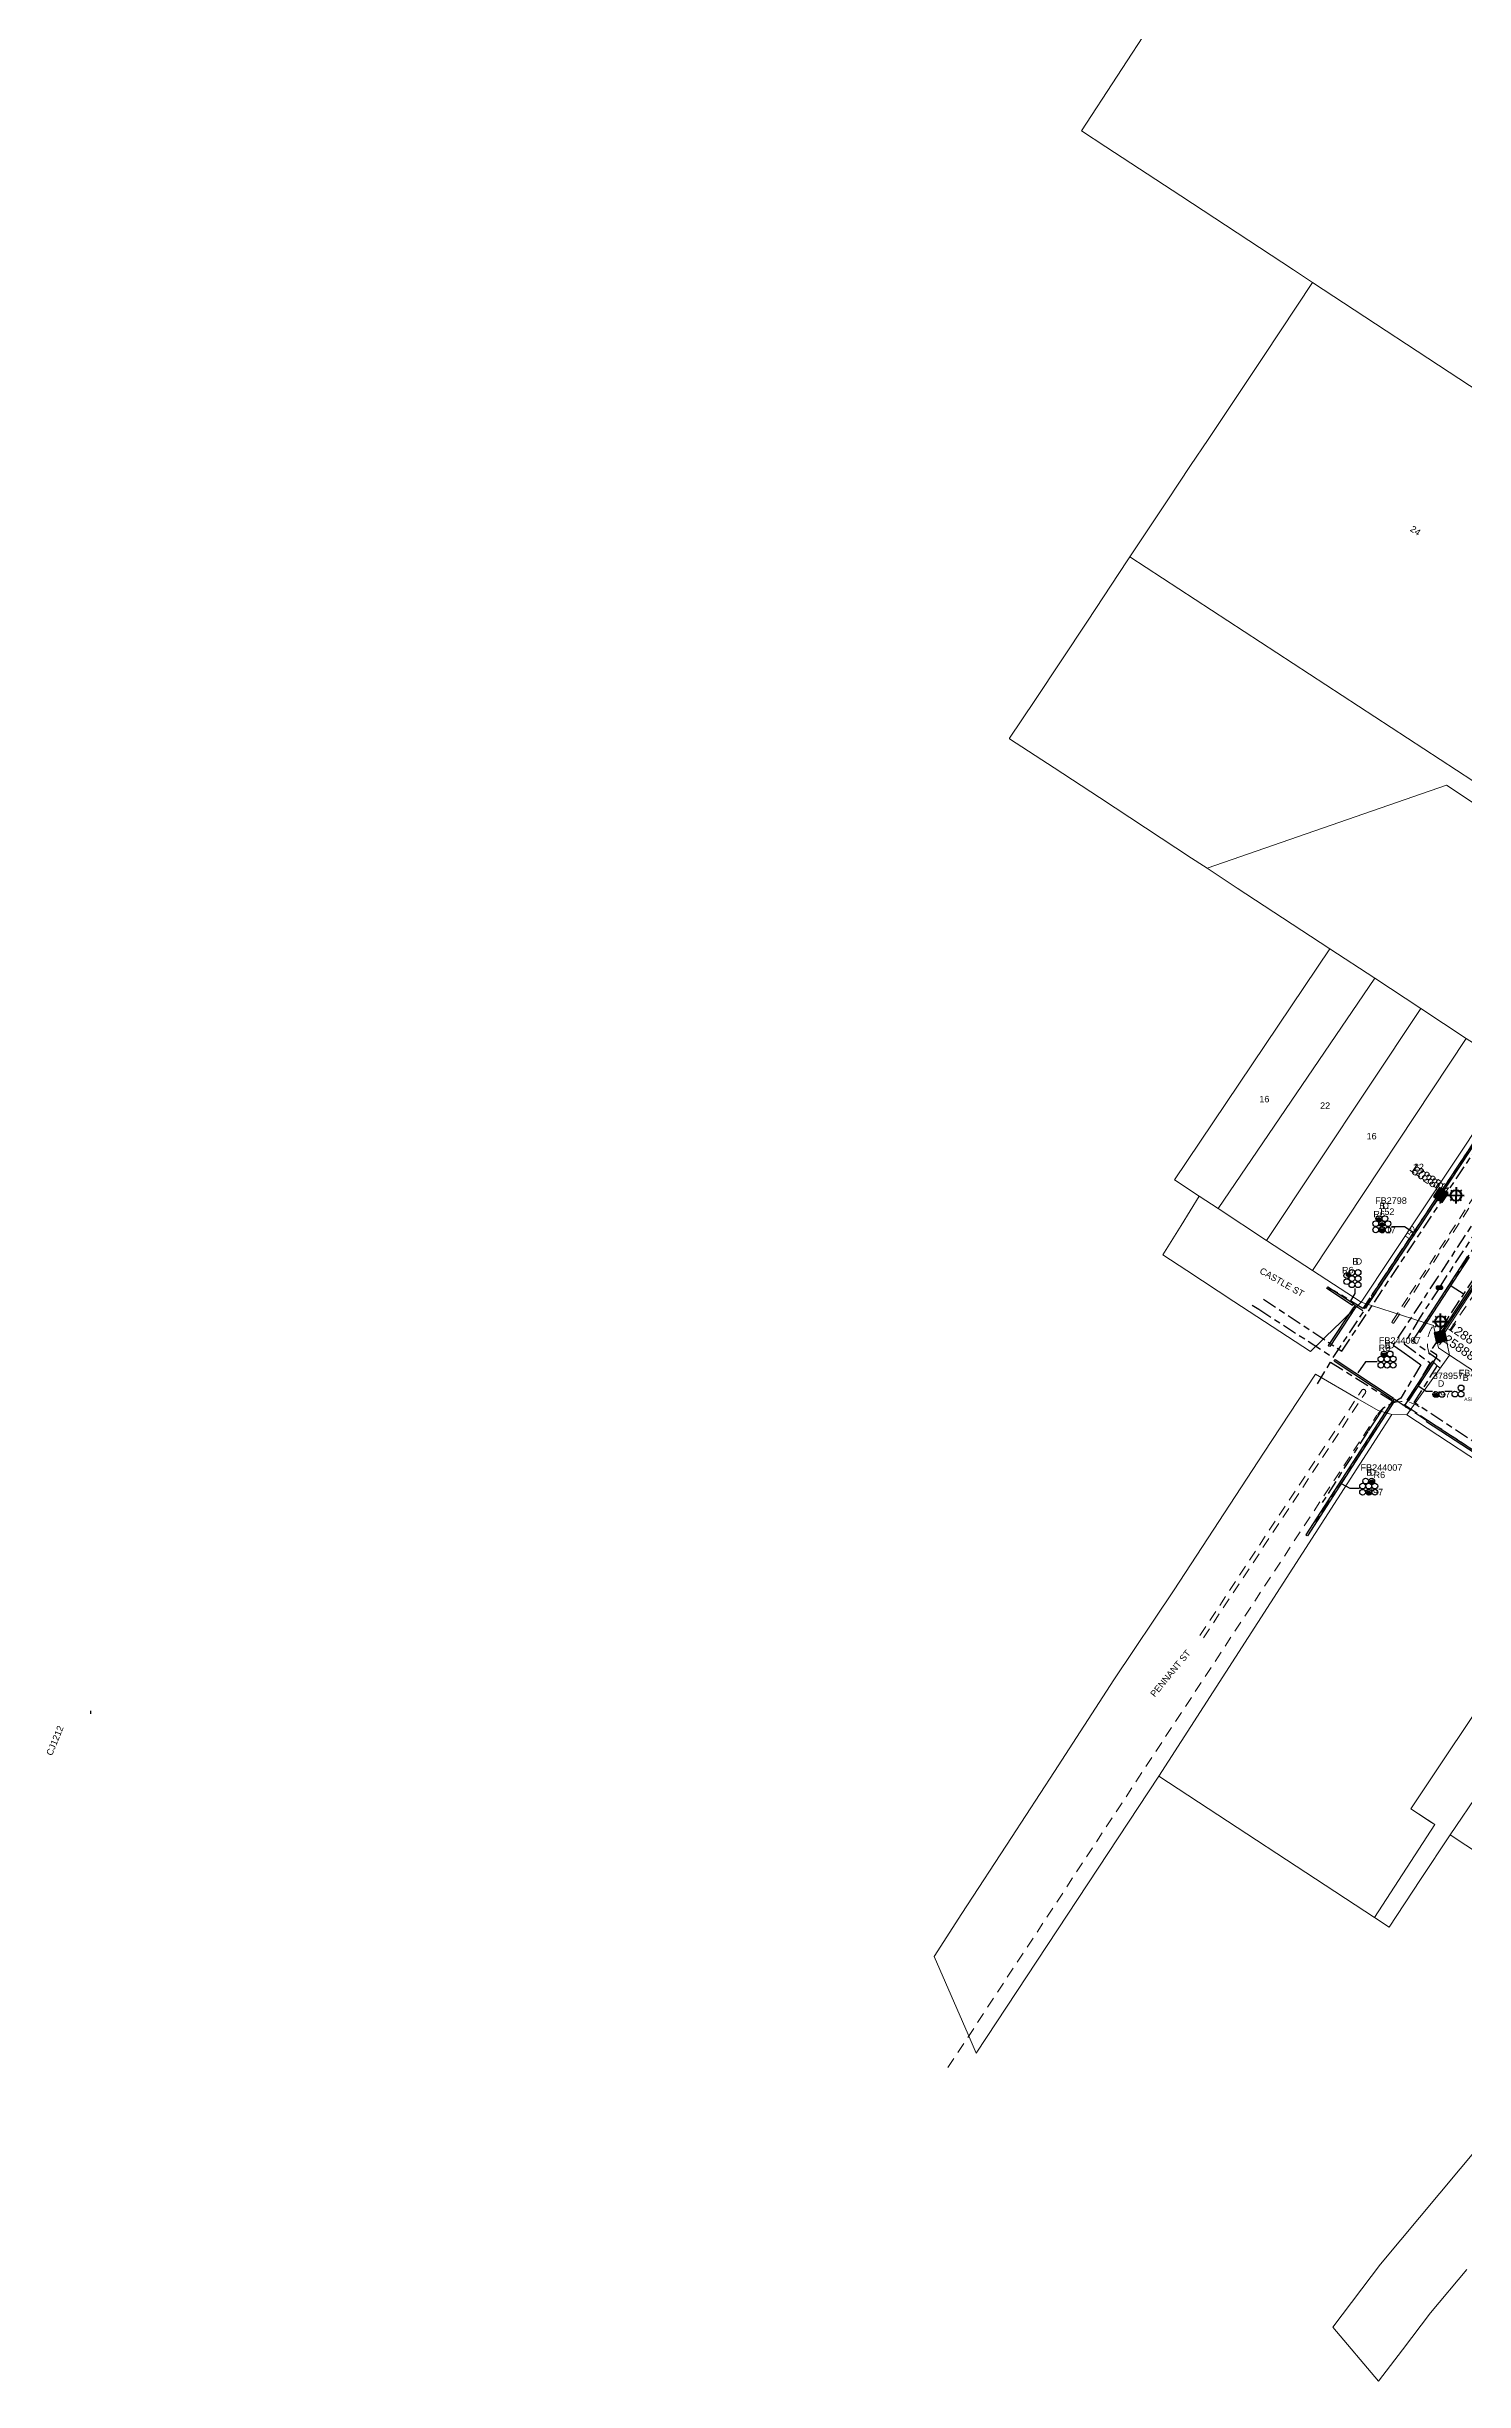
# Model space of a CAD drawing. Header units: metres. Extents: x 314728 to 315901, y 6265229 to 6266735.
# Drawn here: x 314728 to 315122, y 6265574 to 6266222 of the extents above; entities that cross this region are included whole.
import ezdxf
from ezdxf.enums import TextEntityAlignment as Align

# ---------------------------------------------------------------- set-up
doc = ezdxf.new("R2010")
doc.units = ezdxf.units.M
doc.linetypes.add('Cable Exist UG', pattern=[8.2, 4, -1.2, 1.8, -1.2])
doc.linetypes.add('Dash', pattern=[5, 3, -2])
doc.layers.get('0').update_dxf_attribs({"color": 6})
for name, color, linetype, lineweight in [('Cadastre Buildings_SP_EXT', 250, 'Continuous', 5), ('Cadastre Developer_SP_EXT', 250, 'Continuous', 5), ('Cadastre Land Parcels_SP_EXT', 250, 'Continuous', 5), ('Cadastre Roads_SP_EXT', 250, 'Continuous', 5)]:
    doc.layers.add(name, color=color, linetype=linetype, lineweight=lineweight)
for name, color, linetype in [('Duct_SP_EXT', 7, 'Continuous'), ('Equip_HV_EXT', 7, 'Continuous'), ('Equip_SP_SL_EXT', 7, 'Continuous'), ('Mains_HV_EXT', 7, 'Continuous'), ('Mains_LV_EXT', 7, 'Continuous'), ('Mains_SL_EXT', 7, 'Continuous'), ('SupportsUG_SP_LV_SL_EXT', 7, 'Continuous'), ('Trench_SP_EXT', 7, 'Continuous')]:
    doc.layers.add(name, color=color, linetype=linetype)
doc.styles.add('COLUMN_LABEL', font='arial.ttf')
doc.styles.add('iecARIAL', font='arial.ttf', dxfattribs={"height": 2})
doc.styles.add('iecNAME', font='times.ttf')
doc.styles.add('POLE_LABEL', font='arial.ttf')
doc.styles.get("Standard").update_dxf_attribs({"font": 'arial.ttf'})

# ---------------------------------------------------------------- blocks, each defined once
blk = doc.blocks.new('COLUMN_EXT')
blk.add_hatch(color=256).paths.add_polyline_path([(-1.49, 1.48), (-1.49, -1.49), (1.48, -1.49), (1.48, 1.48)])
blk.add_lwpolyline([(-1.49, -1.49), (1.48, -1.49), (1.48, 1.48), (-1.49, 1.48)], close=True)
for tag, height, style, flags, p in [('STRUCTURE_PLANT_NUMBER', 0.2, 'POLE_LABEL', 9, (1.81, 0.03)), ('ASSET_NUM', 2.5, 'COLUMN_LABEL', 8, (2, 2)), ('STREET_CODE', 0.2, 'COLUMN_LABEL', 9, (1.81, -0.2))]:
    blk.add_attdef(tag, text='', height=height, dxfattribs=dict(style=style, flags=flags)).set_placement(p, align=Align.MIDDLE_LEFT)
at = {"flags": 1}
blk.add_attdef('Z', (1.81, -2.35), '', height=0.2, dxfattribs=at)
at = {"flags": 9}
for tag, p in [('COLUMN_TYPE', (1.81, -0.4)), ('OWNED_BY', (1.81, -0.6)), ('STATE', (1.81, -0.8)), ('USAGE', (1.81, -1)), ('STREETNAME', (1.81, -1.6)), ('SUBURB', (1.81, -1.8)), ('LEGEND', (1.81, -1.2)), ('LOCATION', (1.81, -1.4)), ('NOTES', (1.81, -2))]:
    blk.add_attdef(tag, text='', height=0.2, dxfattribs=at).set_placement(p, align=Align.MIDDLE_LEFT)
blk = doc.blocks.new('DUCT_EXT')
blk.add_circle((0, 0.8), 0.8)
at = {"flags": 1}
blk.add_attdef('Z', (0, 0), '', height=0.2, dxfattribs=at)
at = {"flags": 9}
for tag, p in [('DUCT_CODE', (0, 0)), ('XSECT_TYPE', (0, -0.2)), ('STATE', (0, -0.6)), ('FB_REFERENCE', (0, -0.4)), ('NOTES', (0, -0.8))]:
    blk.add_attdef(tag, text='', height=0.2, dxfattribs=at).set_placement(p, align=Align.MIDDLE_LEFT)
blk = doc.blocks.new('SL_LANTERN_EXT')
at = {"lineweight": 40}
for p, q in [((-2.25, 4.22), (2.25, 4.22)), ((-1.46, 5.68), (-1.06, 5.28)), ((-1.46, 2.76), (-1.06, 3.16)), ((0, 1.97), (0, 6.47)), ((0, 0), (0, 2.72)), ((1.46, 5.68), (1.06, 5.28)), ((1.46, 2.76), (1.06, 3.16))]:
    blk.add_line(p, q, dxfattribs=at)
blk.add_circle((0, 4.22), 1.5, dxfattribs=at)
at = {"style": 'iecARIAL', "flags": 8}
blk.add_attdef('ASSET_NUM', (1.5, 1.5), '', height=2.5, dxfattribs=at)
for tag, p, height, flags in [('OPERATING_VOLTAGE', (0.98, -1.65), 0.2, 9), ('ORIENTATION', (0.98, -1.85), 0.2, 9), ('OWNED_BY', (0.98, -2.05), 0.2, 9), ('STATE', (0.98, -2.25), 0.2, 9), ('CONSTRUCTED_VOLTAGE', (0.98, -0.65), 0.2, 9), ('CONTROL_TYPE', (0.98, -0.85), 0.2, 9), ('LANTERN_PURPOSE', (0.98, -1.05), 0.2, 9), ('LANTERN_TYPE', (0.98, -1.25), 0.2, 9), ('NO_PHASES', (0.98, -1.45), 0.2, 9), ('USAGE', (0.98, -2.45), 0.2, 9), ('CEXIST', (0.98, -2.65), 0.2, 9), ('CNEW', (0.98, -2.85), 0.2, 9), ('CNUMBER', (0.98, -3.05), 0.2, 9), ('CREMOVE', (0.98, -3.25), 0.2, 9), ('CREPLACE', (0.98, -3.45), 0.2, 9), ('LKINGHEIGHT', (0.98, -3.65), 0.2, 9), ('LBRACKET', (0.98, -3.85), 0.2, 9), ('LBRACKETVOCAB', (0.98, -4.05), 0.2, 9), ('LCATEGORY', (0.98, -4.25), 0.2, 9), ('LCHARGE1', (0.98, -4.45), 0.2, 9), ('LCHARGE1PERCENT', (0.98, -4.65), 0.2, 9), ('LCHARGE2', (0.98, -4.85), 0.2, 9), ('LCHARGE2PERCENT', (0.98, -5.05), 0.2, 9), ('LCHARGE3', (0.98, -5.25), 0.2, 9), ('LCHARGE3PERCENT', (0.98, -5.45), 0.2, 9), ('LEXIST', (0.98, -5.65), 0.2, 9), ('LLAMP', (0.98, -5.85), 0.2, 9), ('LLAMPVOCAB', (0.98, -6.05), 0.2, 9), ('LMAST', (0.98, -6.25), 0.2, 9), ('LMASTVOCAB', (0.98, -6.45), 0.2, 9), ('LNEW', (0.98, -6.65), 0.2, 9), ('LNUMBER', (2.18, -3.25), 2.5, 8), ('STREETNAME', (0.98, -9.25), 0.2, 9), ('SUBURB', (0.98, -9.45), 0.2, 1), ('LANTNUMBER', (0.98, -6.85), 0.2, 9), ('LOUTREACH', (0.98, -7.25), 0.2, 9), ('LOUTREACHVOCAB', (0.98, -7.45), 0.2, 9), ('LRATECODE', (0.98, -7.65), 0.2, 9), ('LREMOVE', (0.98, -7.85), 0.2, 9), ('LREPLACE', (0.98, -8.05), 0.2, 9), ('LTYPE', (0.98, -8.25), 0.2, 9), ('LTYPEVOCAB', (0.98, -8.45), 0.2, 9), ('LEGEND', (0.98, -8.65), 0.2, 9), ('LOCATION', (0.98, -8.85), 0.2, 9), ('NOTES', (0.98, -9.05), 0.2, 9)]:
    blk.add_attdef(tag, p, '', height=height, dxfattribs=dict(flags=flags))
blk = doc.blocks.new('HV_STJ_EXT')
h = blk.add_hatch(color=256)
edge = h.paths.add_edge_path()
edge.add_ellipse((-0.59, 0.13), major_axis=(0.226, 0.226), ratio=1, start_angle=44.99996, end_angle=135)
edge.add_line((-0.91, 0.13), (-0.91, -0.13))
edge.add_ellipse((-0.59, -0.13), major_axis=(0.226, 0.226), ratio=1, start_angle=134.99996, end_angle=225)
edge.add_line((-0.59, -0.45), (0.59, -0.45))
edge.add_ellipse((0.59, -0.13), major_axis=(-0.226, 0.226), ratio=1, start_angle=134.99996, end_angle=225)
edge.add_line((0.91, -0.13), (0.91, 0.13))
edge.add_ellipse((0.59, 0.13), major_axis=(-0.226, 0.226), ratio=1, start_angle=224.99996, end_angle=315)
edge.add_line((0.59, 0.45), (-0.59, 0.45))
blk.add_lwpolyline([(-0.91, 0.13), (-0.91, -0.13, 0.414214), (-0.59, -0.45), (0.59, -0.45, 0.414214), (0.91, -0.13), (0.91, 0.13, 0.414214), (0.59, 0.45), (-0.59, 0.45, 0.414214)], format="xyb", close=True)
for tag, flags, p in [('ORIENTATION', 9, (1.5, 0)), ('Z', 1, (1.5, -0.8)), ('USAGE', 9, (1.5, -0.2)), ('LEGEND', 9, (1.5, -0.4)), ('NOTES', 9, (1.5, -0.6))]:
    blk.add_attdef(tag, text='', height=0.2, dxfattribs=dict(flags=flags)).set_placement(p, align=Align.MIDDLE_LEFT)
blk = doc.blocks.new('WARNING_FEATURE_EXT')
h = blk.add_hatch(color=2)
h.dxf.hatch_style = 1
h.paths.add_polyline_path([(0, 1.99), (-0.99, 0), (1, 0)])
at = {"color": 18, "true_color": 0x000000}
blk.add_lwpolyline([(-0.99, 0), (0, 1.99), (1, 0)], close=True, dxfattribs=at)
at = {"color": 18, "true_color": 0x000000, "insert": (0, 0.87), "char_height": 1.5, "attachment_point": 5, "line_spacing_factor": 1.5, "style": 'iecNAME'}
blk.add_mtext_dynamic_manual_height_columns('!', width=1.5, gutter_width=4, heights=[0], dxfattribs=at)
at = {"color": 2, "flags": 1}
for tag, p in [('STATE', (1.19, 2.01)), ('HAZMAT_ID', (1.19, 0.72))]:
    blk.add_attdef(tag, p, '', height=0.8, dxfattribs=at)
at = {"color": 2}
blk.add_attdef('WARNING_TYPE', text='', height=1, dxfattribs=at).set_placement((-4.07, -1.22), (4.88, -1.22), align=Align.ALIGNED)
at = {"color": 2, "flags": 1}
blk.add_attdef('WARNING_DESC', text='', height=0.8, dxfattribs=at).set_placement((1.19, -0.56), align=Align.MIDDLE_CENTER)
blk = doc.blocks.new('CABLE_LARGE_EXT')
h = blk.add_hatch(color=256)
edge = h.paths.add_edge_path()
edge.add_arc((0, 0.55), 0.55, 0, 360)
blk.add_circle((0, 0.55), 0.55)
at = {"flags": 1}
blk.add_attdef('Z', (0, 0), '', height=0.2, dxfattribs=at)
at = {"flags": 9}
for tag, p in [('COND_CODE', (0, 0)), ('STATE', (0, -0.4)), ('XSECT_SIZE', (0, -0.6)), ('FB_REFERENCE', (0, -0.2)), ('NOTES', (0, -0.8))]:
    blk.add_attdef(tag, text='', height=0.2, dxfattribs=at).set_placement(p, align=Align.MIDDLE_LEFT)

msp = doc.modelspace()

# ---------------------------------------------------------------- linework, layer by layer
at = {"layer": 'Cadastre Buildings_SP_EXT', "linetype": 'Continuous'}
for points in [[(315169.41, 6265988.33), (315028.83, 6266080.15), (315028.1, 6266079.07), (315017, 6266062.31), (315002.43, 6266040.33), (314995.43, 6266029.81), (314995.34, 6266029.67), (315007.79, 6266021.63), (315020.41, 6266013.31), (315033.14, 6266004.9), (315045.89, 6265996.54), (315049.29, 6265994.39), (315050.24, 6265993.76), (315116.73, 6266016.79), (315142.37, 6265999.78), (315152.69, 6265968.07), (315154.83, 6265966.29), (315155.61, 6265967.5), (315169.41, 6265988.33)], [(315154.83, 6265966.29), (315152.69, 6265968.07), (315142.37, 6265999.78), (315116.73, 6266016.79), (315050.24, 6265993.76), (315058.61, 6265988.2), (315071.2, 6265979.91), (315084.29, 6265971.36), (315096.86, 6265963.14), (315109.61, 6265954.79), (315122.23, 6265946.46), (315135.87, 6265937.74), (315154.83, 6265966.29)]]:
    msp.add_lwpolyline(points, close=True, dxfattribs=at)
at = {"layer": 'Cadastre Developer_SP_EXT', "linetype": 'Dash'}
for points in [[(315102.13, 6265867.49), (315102.04, 6265867.39), (315101.91, 6265867.35), (315101.78, 6265867.37), (315101.66, 6265867.44), (315101.6, 6265867.56), (315101.58, 6265867.69), (315101.63, 6265867.82), (315106.59, 6265875.39), (315112.07, 6265883.76), (315117.55, 6265892.13), (315123.03, 6265900.49), (315128.51, 6265908.86), (315133.98, 6265917.23), (315134.63, 6265918.21), (315139.46, 6265925.6), (315140.1, 6265926.58), (315140.62, 6265927.36)], [(315102.13, 6265867.49), (315107.61, 6265875.85), (315113.09, 6265884.22), (315118.57, 6265892.59), (315124.05, 6265900.95), (315129.52, 6265909.32), (315133.51, 6265915.41), (315134.03, 6265916.16), (315134.57, 6265916.88), (315135.15, 6265917.58), (315135.85, 6265918.34), (315136.59, 6265919.07), (315137.37, 6265919.76), (315137.92, 6265920.22), (315138.75, 6265920.92), (315140.86, 6265922.7), (315141.73, 6265923.47), (315142.55, 6265924.3), (315143.32, 6265925.17), (315143.54, 6265925.44)], [(315141.87, 6265900.97), (315114.29, 6265860.55)], [(315048.24, 6265780.65), (315093.18, 6265848.72)], [(315049.24, 6265779.99), (315094.19, 6265848.06)], [(314978.3, 6265660.66), (315097.41, 6265841.78)]]:
    msp.add_lwpolyline(points, dxfattribs=at)
for points in [[(315112.8, 6265866.35, 0.411973), (315115.19, 6265854.69)], [(315094.19, 6265848.06, 0.999961), (315093.18, 6265848.72)], [(315109.15, 6265844.17, 0.415835), (315097.41, 6265841.78)]]:
    msp.add_lwpolyline(points, format="xyb", dxfattribs=at)
at = {"layer": 'Cadastre Land Parcels_SP_EXT', "linetype": 'Continuous'}
for points in [[(315035.17, 6266228.85), (315025.25, 6266213.65), (315015.42, 6266198.52), (315022.17, 6266194.07), (315042.96, 6266180.41), (315074.22, 6266159.86), (315079.51, 6266156.39), (315126.1, 6266125.83), (315126.66, 6266126.72), (315140.97, 6266150.1), (315152.21, 6266167.43), (315249.84, 6266317.07)], [(315223.95, 6266029.34), (315116.22, 6265864.74), (315117.52, 6265858.51), (315168.19, 6265825.34)]]:
    msp.add_lwpolyline(points, dxfattribs=at)
for points in [[(315126.1, 6266125.83), (315079.51, 6266156.39), (315066.1, 6266136.1), (315062.6, 6266130.83), (315050.55, 6266112.81), (315045.68, 6266105.59), (315039.16, 6266095.75), (315028.83, 6266080.15), (315169.41, 6265988.33), (315186.37, 6266013.94), (315203.37, 6266039.66), (315219.79, 6266064.39), (315126.1, 6266125.83)], [(315053.31, 6265899.19), (315096.86, 6265963.14), (315084.29, 6265971.36), (315041.23, 6265907.13), (315048.07, 6265902.63), (315053.31, 6265899.19)], [(315109.61, 6265954.79), (315096.86, 6265963.14), (315053.31, 6265899.19), (315066.75, 6265890.37), (315109.61, 6265954.79)], [(315122.23, 6265946.46), (315109.61, 6265954.79), (315066.75, 6265890.37), (315079.52, 6265881.98), (315122.23, 6265946.46)], [(315135.87, 6265937.74), (315122.23, 6265946.46), (315079.52, 6265881.98), (315092.99, 6265873.16), (315135.87, 6265937.74)], [(315113.49, 6265728.1), (315106.82, 6265732.51), (315115.35, 6265745.31), (315123.61, 6265757.56), (315131.89, 6265769.83), (315140.35, 6265782.53), (315140.55, 6265782.82), (315149.18, 6265795.72), (315150.89, 6265799.08), (315152.22, 6265803.34), (315152.44, 6265808.2), (315151.65, 6265811.8), (315134.48, 6265823.06), (315105.7, 6265841.87), (315101.55, 6265841.97), (315036.85, 6265741.54), (315096.7, 6265702.34), (315113.49, 6265728.1)], [(315180.39, 6265701.94), (315190.54, 6265713.21), (315195.52, 6265718.71), (315200.68, 6265724.44), (315209.04, 6265733.69), (315211.77, 6265736), (315198.89, 6265744.58), (315151.58, 6265775.59), (315151.47, 6265775.42), (315143, 6265762.79), (315134.62, 6265750.11), (315117.74, 6265725.29), (315170.2, 6265690.65), (315180.39, 6265701.94)]]:
    msp.add_lwpolyline(points, close=True, dxfattribs=at)
at = {"layer": 'Cadastre Roads_SP_EXT', "linetype": 'Continuous'}
for points in [[(315135.87, 6265937.74), (315092.99, 6265873.16), (315113.16, 6265866.74), (315114.47, 6265860.51), (315117.52, 6265858.51), (315116.22, 6265864.74), (315116.22, 6265864.74), (315223.95, 6266029.34)], [(315123.61, 6265757.56), (315115.35, 6265745.31), (315106.82, 6265732.51), (315112.57, 6265728.71), (315113.49, 6265728.1), (315096.7, 6265702.34), (315100.8, 6265699.65), (315109.51, 6265712.85), (315109.51, 6265712.85), (315117.74, 6265725.29), (315134.62, 6265750.11)], [(315136.99, 6265652.28), (315098.42, 6265606.06), (315085.18, 6265588.56), (315097.85, 6265573.52), (315104.5, 6265582.25), (315104.5, 6265582.25), (315112.33, 6265592.55), (315122.38, 6265604.59)]]:
    msp.add_lwpolyline(points, dxfattribs=at)
for points in [[(315053.31, 6265899.19), (315048.07, 6265902.63), (315043.02, 6265894.48), (315037.98, 6265886.33), (315044.6, 6265881.99), (315057.71, 6265873.42), (315078.99, 6265859.49), (315085.99, 6265866.33), (315086.7, 6265867.02), (315092.99, 6265873.16), (315079.52, 6265881.98), (315066.75, 6265890.37), (315053.31, 6265899.19)], [(315160.59, 6265819.12), (315168.19, 6265825.34), (315117.52, 6265858.51), (315105.7, 6265841.87), (315134.48, 6265823.06), (315151.65, 6265811.8), (315160.59, 6265819.12)], [(315036.85, 6265741.54), (315101.55, 6265841.97), (315097.79, 6265843.14), (315092.11, 6265846.4), (315080.31, 6265853.17), (315065.95, 6265831.22), (315041.12, 6265793.32), (315024.39, 6265768.33), (315007.85, 6265742.9), (314995.9, 6265724.53), (314982.18, 6265703.42), (314974.43, 6265691.5), (314983.87, 6265669.87), (314986.15, 6265664.64), (315036.85, 6265741.54)]]:
    msp.add_lwpolyline(points, close=True, dxfattribs=at)
at = {"layer": 'Duct_SP_EXT'}
for p, q in [((315125.35, 6265919.25), (315114.75, 6265903.28)), ((315125.75, 6265918.99), (315115.15, 6265903.01)), ((315096.23, 6265875.4), (315114.68, 6265903.18)), ((315096.63, 6265875.13), (315115.08, 6265902.91)), ((315114.68, 6265903.18), (315114.88, 6265903.05)), ((315114.75, 6265903.28), (315114.95, 6265903.15)), ((315115.08, 6265902.91), (315114.88, 6265903.05)), ((315115.15, 6265903.01), (315114.95, 6265903.15)), ((315133.71, 6265892.92), (315114.76, 6265864.25)), ((315134.11, 6265892.66), (315115.17, 6265863.99)), ((315122.59, 6265885.95), (315110.98, 6265868.13)), ((315123, 6265885.69), (315111.38, 6265867.87)), ((315083.49, 6265877.06), (315083.62, 6265877.26)), ((315083.49, 6265877.06), (315090.61, 6265872.4)), ((315083.75, 6265877.46), (315083.62, 6265877.26)), ((315083.75, 6265877.46), (315090.87, 6265872.8)), ((315095.86, 6265874.84), (315096.23, 6265875.4)), ((315095.86, 6265874.84), (315096.06, 6265874.71)), ((315096.26, 6265874.58), (315096.06, 6265874.71)), ((315096.23, 6265875.4), (315096.43, 6265875.26)), ((315096.26, 6265874.58), (315096.63, 6265875.13)), ((315096.63, 6265875.13), (315096.43, 6265875.26)), ((315091, 6265871.93), (315083.89, 6265861.14)), ((315091.4, 6265871.67), (315084.29, 6265860.88)), ((315090.61, 6265872.4), (315090.74, 6265872.6)), ((315090.87, 6265872.8), (315090.74, 6265872.6)), ((315091, 6265871.93), (315091.2, 6265871.8)), ((315091.4, 6265871.67), (315091.2, 6265871.8)), ((315110.98, 6265868.13), (315108.94, 6265865.01)), ((315111.38, 6265867.87), (315109.35, 6265864.75)), ((315110.98, 6265868.13), (315111.18, 6265868)), ((315111.38, 6265867.87), (315111.18, 6265868)), ((315083.89, 6265861.14), (315084.09, 6265861.01)), ((315084.29, 6265860.88), (315084.09, 6265861.01)), ((315108.94, 6265865.01), (315109.15, 6265864.88)), ((315109.35, 6265864.75), (315109.15, 6265864.88)), ((315114.76, 6265864.25), (315114.96, 6265864.12)), ((315115.17, 6265863.99), (315114.96, 6265864.12)), ((315085.54, 6265856.92), (315085.67, 6265857.12)), ((315085.54, 6265856.92), (315101.68, 6265846.26)), ((315085.8, 6265857.32), (315085.67, 6265857.12)), ((315085.8, 6265857.32), (315101.95, 6265846.66)), ((315105.81, 6265845.97), (315112.93, 6265856.84)), ((315106.21, 6265845.71), (315113.33, 6265856.58)), ((315112.93, 6265856.84), (315113.13, 6265856.71)), ((315113.33, 6265856.58), (315113.13, 6265856.71)), ((315101.7, 6265845.8), (315077.7, 6265808.56)), ((315102.11, 6265845.54), (315078.1, 6265808.3)), ((315101.68, 6265846.26), (315101.82, 6265846.46)), ((315101.7, 6265845.8), (315101.9, 6265845.67)), ((315101.95, 6265846.66), (315101.82, 6265846.46)), ((315102.11, 6265845.54), (315101.9, 6265845.67)), ((315105.81, 6265845.97), (315106.01, 6265845.84)), ((315106.21, 6265845.71), (315106.01, 6265845.84)), ((315111.16, 6265840.05), (315111.29, 6265840.25)), ((315111.16, 6265840.05), (315130.75, 6265827.24)), ((315111.42, 6265840.45), (315111.29, 6265840.25)), ((315111.42, 6265840.45), (315131.02, 6265827.65)), ((315077.7, 6265808.56), (315077.9, 6265808.43)), ((315078.1, 6265808.3), (315077.9, 6265808.43))]:
    msp.add_line(p, q, dxfattribs=at)
for points in [[(315101.46, 6265894.19), (315105.06, 6265894.19), (315107.46, 6265892.6)], [(315091.31, 6265877.04), (315091.31, 6265875.63), (315090.1, 6265873.59)], [(315121.65, 6265875.34), (315118, 6265877.67)], [(315097.49, 6265856.66), (315094.21, 6265856.66), (315092.09, 6265853.55)], [(315112.87, 6265848.38), (315111.04, 6265848.41), (315109.04, 6265849.77)], [(315118.26, 6265848.42), (315116.22, 6265848.42)], [(315092.46, 6265821.41), (315089.94, 6265821.41), (315087.6, 6265822.79)]]:
    msp.add_lwpolyline(points, dxfattribs=at)
at = {"layer": 'Mains_HV_EXT', "linetype": 'Cable Exist UG'}
for points in [[(315243.38, 6266093.51), (315235.9, 6266082.25), (315221.94, 6266058.59), (315221.94, 6266058.59), (315207.54, 6266036.9), (315190.54, 6266011.18), (315173.52, 6265985.44), (315180.39, 6265980.89), (315180.39, 6265980.89), (315114.34, 6265880.22), (315101.92, 6265861.3), (315104.32, 6265859.63), (315104.32, 6265859.63), (315107.17, 6265857.54), (315109.57, 6265855.78), (315109.57, 6265855.78), (315104.05, 6265846.51), (315099.04, 6265843.63), (315097.2, 6265840.84), (315094.84, 6265837.25), (315081.78, 6265816.84)], [(315114.76, 6265877.22), (315209.97, 6266022.33), (315214.53, 6266028.18), (315219.96, 6266033.51), (315224.69, 6266035.35), (315239.39, 6266051.94), (315252.71, 6266071.69), (315257.23, 6266078.32), (315266.1, 6266092.39), (315297.36, 6266071.83), (315293.97, 6266051.41), (315298.46, 6266048.66), (315300.4, 6266049.2)], [(315065.93, 6265874.06), (315087.66, 6265859.58), (315168.95, 6265982.07), (315159.46, 6265989.19), (315160.72, 6265992.82)], [(315158.1, 6265781.58), (315149.99, 6265787.44), (315163.7, 6265808.52), (315107.77, 6265845.3), (315115.01, 6265856.79), (315107.28, 6265862.36), (315159.53, 6265941.8), (315166.58, 6265937.29), (315164.25, 6265933.56), (315175.69, 6265926.75), (315177.97, 6265930.24), (315176.4, 6265931.44)], [(315114.76, 6265877.22), (315109.39, 6265869.05), (315104.97, 6265861.63), (315112.22, 6265856.32), (315105.25, 6265844.58), (315109.54, 6265841.73), (315160.97, 6265807.98), (315137.34, 6265772.22)], [(314740.31, 6265758.92), (314740.31, 6265759.72)]]:
    msp.add_lwpolyline(points, dxfattribs=at)
at = {"layer": 'Mains_LV_EXT', "linetype": 'Cable Exist UG'}
msp.add_lwpolyline([(315062.75, 6265872.41), (315064.59, 6265871.24), (315085.29, 6265857.84), (315095, 6265872.58), (315114.22, 6265901.53), (315115.66, 6265901.28), (315116.86, 6265903.01), (315116.13, 6265904.4), (315124.86, 6265918.11), (315127.96, 6265922.41)], dxfattribs=at)
at = {"layer": 'Mains_SL_EXT', "linetype": 'Cable Exist UG'}
for points in [[(315167.52, 6265981.82), (315166.12, 6265980.94), (315115.83, 6265904.95), (315115.13, 6265902.9)], [(315161.35, 6265937.36), (315160.66, 6265935.38), (315114.74, 6265865.2), (315115.07, 6265863.61)], [(315115.13, 6265902.9), (315113.61, 6265901.73), (315093.48, 6265871.45), (315085.39, 6265876.46), (315083.53, 6265876.97)], [(315080.9, 6265850.49), (315084.52, 6265856.54), (315102.11, 6265845.56), (315080.37, 6265812.01)]]:
    msp.add_lwpolyline(points, dxfattribs=at)
at = {"layer": 'Trench_SP_EXT', "linetype": 'Cable Exist UG'}
for points in [[(315096.07, 6265874.71), (315093.47, 6265870.81), (315091.28, 6265872.24), (315090.74, 6265872.6)], [(315091.2, 6265871.8), (315091.38, 6265872.12)], [(315115, 6265863.67), (315112.29, 6265859.73)], [(315105.51, 6265844.01), (315101.82, 6265846.46)]]:
    msp.add_lwpolyline(points, dxfattribs=at)
for points in [[(315112.29, 6265859.73), (315113.81, 6265858.73), (315113.83, 6265858.72), (315113.83, 6265858.72, -0.414239), (315113.98, 6265858), (315113.98, 6265858), (315113.13, 6265856.71)], [(315101.82, 6265846.46, -0.450318), (315102.01, 6265845.86), (315102.01, 6265845.86), (315101.9, 6265845.67)], [(315105.42, 6265844.92, -0.269343), (315104.47, 6265844.7)], [(315111.29, 6265840.25), (315105.51, 6265844.01), (315105.51, 6265844.01, -0.414208), (315105.34, 6265844.81), (315105.34, 6265844.81), (315106.05, 6265845.89)]]:
    msp.add_lwpolyline(points, format="xyb", dxfattribs=at)

# ---------------------------------------------------------------- block references
at = {"layer": 'Duct_SP_EXT'}
for name, p in [('DUCT_EXT', (315097.08, 6265894.19)), ('DUCT_EXT', (315097.08, 6265892.49)), ('DUCT_EXT', (315097.93, 6265895.59)), ('CABLE_LARGE_EXT', (315097.93, 6265895.59)), ('DUCT_EXT', (315098.78, 6265894.19)), ('DUCT_EXT', (315098.78, 6265892.49)), ('CABLE_LARGE_EXT', (315098.78, 6265894.19)), ('CABLE_LARGE_EXT', (315098.78, 6265892.49)), ('DUCT_EXT', (315099.63, 6265895.59)), ('DUCT_EXT', (315100.48, 6265894.19)), ('DUCT_EXT', (315100.48, 6265892.49)), ('CABLE_LARGE_EXT', (315089.5, 6265880.25)), ('CABLE_LARGE_EXT', (315099.37, 6265858)), ('DUCT_EXT', (315113.75, 6265846.79)), ('CABLE_LARGE_EXT', (315113.75, 6265846.79)), ('DUCT_EXT', (315115.43, 6265846.79)), ('DUCT_EXT', (315119.08, 6265846.87)), ('DUCT_EXT', (315120.78, 6265848.57)), ('DUCT_EXT', (315120.78, 6265846.87)), ('CABLE_LARGE_EXT', (315095.98, 6265822.72)), ('CABLE_LARGE_EXT', (315095.13, 6265819.62))]:
    msp.add_blockref(name, p, dxfattribs=at)
for p, rotation in [((315089.86, 6265880.59), 90.01931469483505), ((315091.26, 6265881.44), 90.01931469483505), ((315091.26, 6265879.74), 90.01931469483505), ((315092.96, 6265881.44), 90.01931469483505), ((315092.96, 6265879.74), 90.01931469483505), ((315089.86, 6265878.89), 90.01931469483505), ((315091.26, 6265878.04), 90.01931469483505), ((315092.96, 6265878.04), 90.01931469483505), ((315098.53, 6265856.6), 0.03476886666207692), ((315098.53, 6265854.9), 0.03476886666207692), ((315099.37, 6265858), 0.03476886666207692), ((315100.23, 6265856.6), 0.03476886666207692), ((315100.23, 6265854.9), 0.03476886666207692), ((315101.07, 6265858.01), 0.03476886666207692), ((315101.93, 6265856.61), 0.03476886666207692), ((315101.93, 6265854.91), 0.03476886666207692), ((315093.43, 6265821.32), 0.03476886666207692), ((315094.28, 6265822.72), 0.03476886666207692), ((315095.13, 6265821.32), 0.03476886666207692), ((315095.98, 6265822.72), 0.03476886666207692), ((315096.83, 6265821.33), 0.03476886666207692), ((315093.43, 6265819.62), 0.03476886666207692), ((315095.13, 6265819.62), 0.03476886666207692), ((315096.83, 6265819.63), 0.03476886666207692)]:
    msp.add_blockref('DUCT_EXT', p, dxfattribs=dict(at, rotation=rotation))
ref = msp.add_blockref('WARNING_FEATURE_EXT', (315125.67, 6265846.92), dxfattribs=at)
ref.add_attrib('WARNING_TYPE', 'ASBESTOS', (315121.61, 6265845.71), dxfattribs={"layer": '0', "color": 2, "height": 1})
at = {"layer": 'Equip_HV_EXT'}
msp.add_blockref('HV_STJ_EXT', (315114.76, 6265877.22), dxfattribs=at)
at = {"layer": 'Equip_SP_SL_EXT'}
ref = msp.add_blockref('SL_LANTERN_EXT', (315115.15, 6265902.93), dxfattribs=dict(at, rotation=268.8834711204705))
ref.add_attrib('ASSET_NUM', '128852', dxfattribs={"layer": '0', "height": 2.5, "rotation": 326.30705, "style": 'iecARIAL'}).set_placement((315116.65, 6265904.43), align=Align.MIDDLE_RIGHT)
ref = msp.add_blockref('SL_LANTERN_EXT', (315115.07, 6265863.61), dxfattribs=at)
ref.add_attrib('ASSET_NUM', '128850', dxfattribs={"layer": '0', "height": 2.5, "rotation": 325.53843, "style": 'iecARIAL'}).set_placement((315116.57, 6265865.11), align=Align.BOTTOM_LEFT)
at = {"layer": 'SupportsUG_SP_LV_SL_EXT'}
ref = msp.add_blockref('COLUMN_EXT', (315115.15, 6265902.93), dxfattribs=dict(at, rotation=236.3070484686052))
ref.add_attrib('ASSET_NUM', '802804', dxfattribs={"layer": '0', "height": 2.5, "rotation": 326.30705, "style": 'COLUMN_LABEL'}).set_placement((315117.15, 6265903.68), align=Align.MIDDLE_RIGHT)
ref = msp.add_blockref('COLUMN_EXT', (315115.07, 6265863.61), dxfattribs=dict(at, rotation=14.02911326940446))
ref.add_attrib('ASSET_NUM', '258885', dxfattribs={"layer": '0', "height": 2.5, "rotation": 325.58385, "style": 'COLUMN_LABEL'}).set_placement((315117.07, 6265864.36), align=Align.TOP_LEFT)

# ---------------------------------------------------------------- texts
at = {"layer": 'Cadastre Land Parcels_SP_EXT'}
msp.add_text('24', height=1.8, rotation=326.71176, dxfattribs=at).set_placement((315106.45, 6266087.48))
for s, p in [('16', (315064.75, 6265928.69)), ('22', (315081.63, 6265926.87)), ('16', (315094.53, 6265918.4)), ('22', (315107.65, 6265909.83))]:
    msp.add_text(s, height=1.8, dxfattribs=at).set_placement(p)
at = {"layer": 'Cadastre Roads_SP_EXT'}
for s, rotation, p in [('CASTLE ST', 330.21853, (315064.64, 6265881.36)), ('PENNANT ST', 50.56224, (315035.71, 6265763.38))]:
    msp.add_text(s, height=1.8, rotation=rotation, dxfattribs=at).set_placement(p)
at = {"layer": 'Duct_SP_EXT'}
for s, p in [('FB2798', (315096.9, 6265900.5)), ('B', (315098.03, 6265899.03)), ('D', (315098.93, 6265899.03)), ('R6', (315096.41, 6265896.76)), ('T52', (315097.93, 6265897.43)), ('U17', (315098.01, 6265892.31)), ('R6', (315087.7, 6265881.2)), ('B', (315090.6, 6265883.63)), ('D', (315091.5, 6265883.63)), ('R6', (315097.89, 6265859.63)), ('FB244007', (315097.95, 6265861.65)), ('B', (315099.55, 6265860.33)), ('D', (315100.45, 6265860.33)), ('FB2798', (315120.11, 6265852.62)), ('378957', (315112.94, 6265851.85)), ('U97', (315113.18, 6265846.69)), ('D', (315114.3, 6265849.73)), ('B', (315121.23, 6265851.32)), ('FB244007', (315092.86, 6265826.37)), ('B', (315094.46, 6265825.05)), ('D', (315095.36, 6265825.05)), ('R6', (315096.47, 6265824.34)), ('U97', (315094.51, 6265819.57))]:
    msp.add_text(s, height=1.8, dxfattribs=at).set_placement(p)
at = {"layer": 'Mains_HV_EXT'}
msp.add_text('CJ1212', height=1.8, rotation=67.78308, dxfattribs=at).set_placement((314729.52, 6265747.1))
msp.add_text('CJ1212', height=1.8, rotation=67.78308, dxfattribs=at).set_placement((314729.52, 6265747.1))
msp.add_text('CJ1212', height=1.8, rotation=67.78308, dxfattribs=at).set_placement((314729.52, 6265747.1))
msp.add_text('CJ1212', height=1.8, rotation=67.78308, dxfattribs=at).set_placement((314729.52, 6265747.1))
msp.add_text('CJ1212', height=1.8, rotation=67.78308, dxfattribs=at).set_placement((314729.52, 6265747.1))
at = {"layer": 'Mains_LV_EXT'}
msp.add_text('T52', height=1.8, rotation=55.39989, dxfattribs=at).set_placement((315106.24, 6265889.99))

doc.saveas('drawing.dxf')
